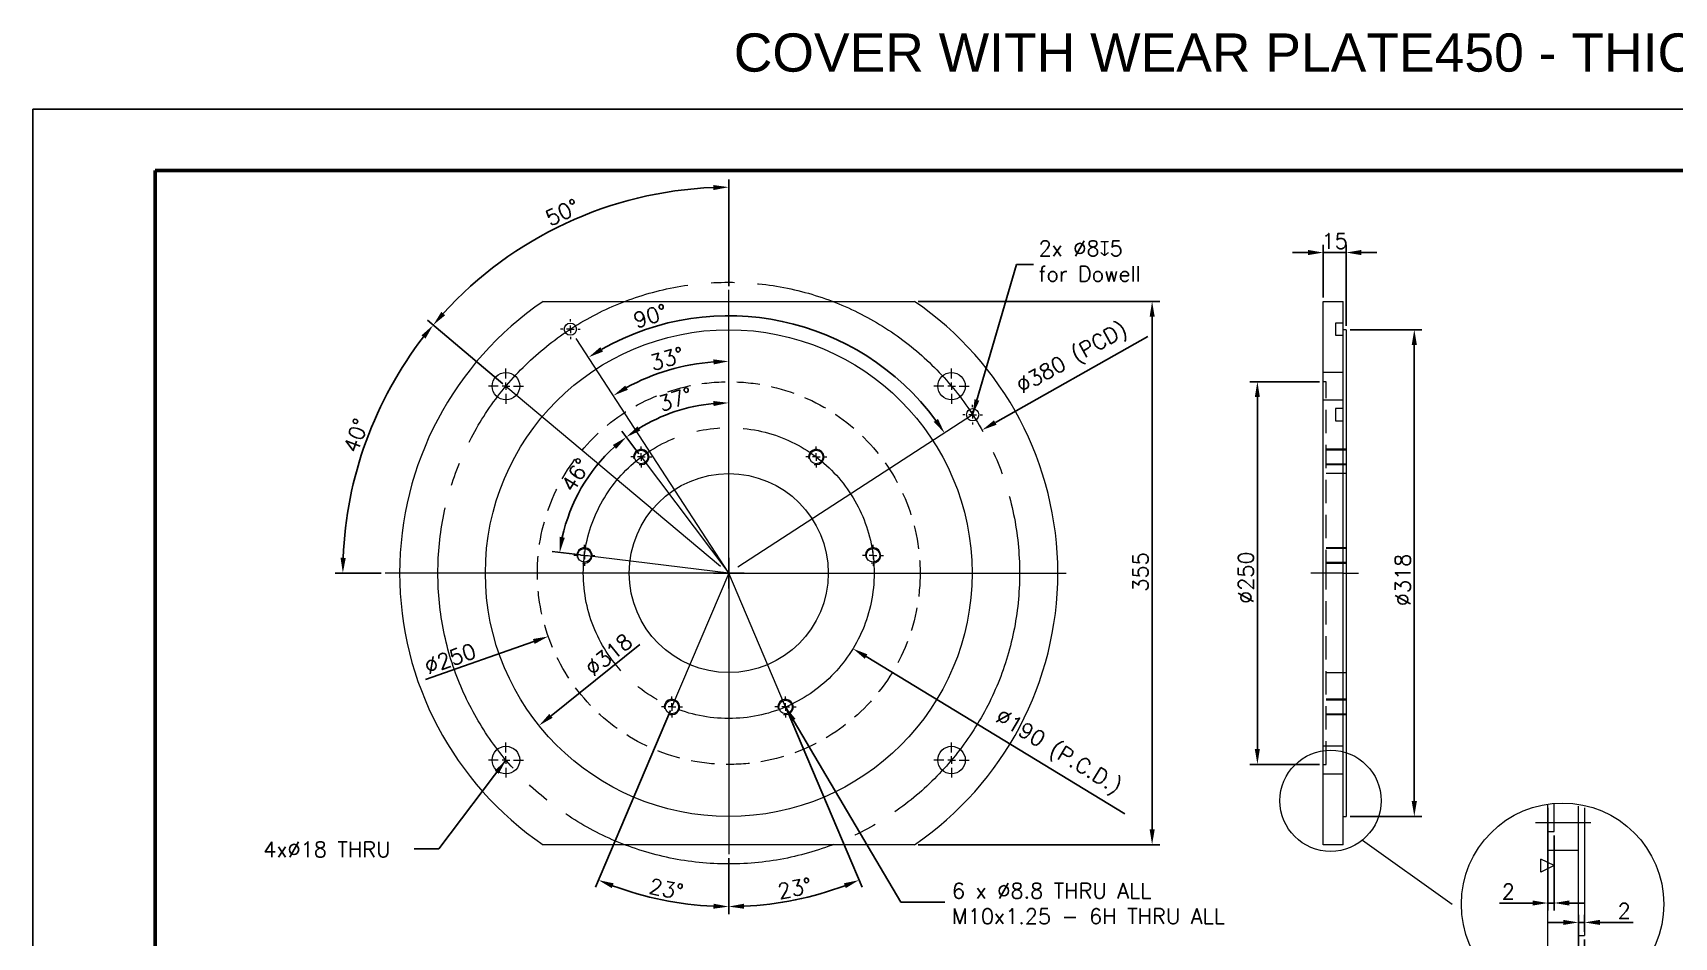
# Model space of a CAD drawing. Header units: millimetres. Extents: x -658 to 2778, y -783 to 455.
# Drawn here: x -658 to 415, y -136 to 455 of the extents above; entities that cross this region are included whole.
import ezdxf

# ---------------------------------------------------------------- set-up
doc = ezdxf.new("R2010")
doc.units = ezdxf.units.MM
doc.header["$LTSCALE"] = 12
doc.header["$MEASUREMENT"] = 0
doc.header["$PDSIZE"] = -3
for name, pattern in [('SLD-Center', [19.05, 15.24, -1.27, 1.27, -1.27]), ('SLD-Dashed', [1.905, 1.27, -0.635]), ('SLD-Solid', [0])]:
    doc.linetypes.add(name, pattern=pattern)
doc.layers.get('0').update_dxf_attribs({"color": 6})
doc.layers.add('Frame-title', color=6, linetype='Continuous')
doc.layers.add('mainline', color=3, linetype='Continuous')
doc.styles.get("Standard").update_dxf_attribs({"font": 'romans.shx'})
doc.styles.add('style2', font='swiss.ttf', dxfattribs={"height": 30})
doc.dimstyles.new('ISO-25', dxfattribs={"dimtxt": 2.5, "dimasz": 2.5, "dimexe": 1.25, "dimexo": 0.625, "dimtad": 1, "dimtxsty": 'Standard', "dimcen": 2.5, "dimadec": 0, "dimazin": 0, "dimtfac": 1, "dimtmove": 0, "dimatfit": 3, "dimfxl": 0, "dimarcsym": 0})

# ---------------------------------------------------------------- blocks, each defined once
blk = doc.blocks.new('*D38')
at = {"color": 0, "linetype": 'SLD-Solid', "lineweight": -2}
blk.add_line((-261.7, 179.8), (-272.9, 194.8), dxfattribs=at)
blk.add_arc((-203, 102), 111.2, 95.1535, 121.8465, dxfattribs=at)
at = {"color": 0, "linetype": 'SLD-Solid'}
for points in [[(-213.1, 214.4), (-212.9, 211.1), (-203, 213.2)], [(-260.7, 195.1), (-262.6, 197.8), (-269.9, 190.8)]]:
    blk.add_solid(points, dxfattribs=at)
at = {"layer": 'Defpoints', "color": 0, "linetype": 'SLD-Solid'}
for p in [(-203, 287), (-249.4, 203), (-260.2, 177.8), (-203, 102), (-203, -81.7)]:
    blk.add_point(p, dxfattribs=at)
at = {"color": 7, "linetype": 'SLD-Solid', "lineweight": 0, "insert": (-250, 216.9), "char_height": 10, "attachment_point": 1, "rotation": 17.618}
blk.add_mtext('37°', dxfattribs=at)
blk = doc.blocks.new('*D39')
at = {"color": 0, "linetype": 'SLD-Solid', "lineweight": -2}
for p, q in [((-261.7, 179.8), (-272.9, 194.8)), ((-299.8, 113.9), (-318.3, 116.1))]:
    blk.add_line(p, q, dxfattribs=at)
blk.add_arc((-203, 102), 111.2, 132.1535, 167.8465, dxfattribs=at)
at = {"color": 0, "linetype": 'SLD-Solid'}
for points in [[(-278.7, 185.7), (-276.6, 183.1), (-269.9, 190.8)], [(-310.1, 125.1), (-313.4, 125.7), (-313.4, 115.5)]]:
    blk.add_solid(points, dxfattribs=at)
at = {"layer": 'Defpoints', "color": 0, "linetype": 'SLD-Solid'}
for p in [(-260.2, 177.8), (-305.9, 144.2), (-297.3, 113.6), (-203, 102), (-203, 102)]:
    blk.add_point(p, dxfattribs=at)
at = {"color": 7, "linetype": 'SLD-Solid', "lineweight": 0, "insert": (-313.1, 159.3), "char_height": 10, "attachment_point": 1, "rotation": 57.8947}
blk.add_mtext('46°', dxfattribs=at)
blk = doc.blocks.new('*D40')
at = {"color": 0, "linetype": 'SLD-Solid', "lineweight": -2}
for p, q in [((-164.9, 12.2), (-115.9, -103.2)), ((-203, -84.2), (-203, -120.9))]:
    blk.add_line(p, q, dxfattribs=at)
blk.add_arc((-203, 102), 217.9, 272.6301, 290.3699, dxfattribs=at)
at = {"color": 0, "linetype": 'SLD-Solid'}
for points in [[(-127.8, -100.7), (-126.5, -103.8), (-117.9, -98.6)], [(-193, -117.3), (-193, -114), (-203, -115.9)]]:
    blk.add_solid(points, dxfattribs=at)
at = {"layer": 'Defpoints', "color": 0, "linetype": 'SLD-Solid'}
for p in [(-203, 287), (-203, 102), (-165.9, 14.5), (-203, -81.7), (-173.9, -113.9)]:
    blk.add_point(p, dxfattribs=at)
at = {"color": 7, "linetype": 'SLD-Solid', "lineweight": 0, "insert": (-171.8, -101.3), "char_height": 10, "attachment_point": 1, "rotation": 11.5}
blk.add_mtext('23°', dxfattribs=at)
blk = doc.blocks.new('*D41')
at = {"color": 0, "linetype": 'SLD-Solid', "lineweight": -2}
for p, q in [((-203, 92), (-203, 112)), ((-213, 102), (-193, 102)), ((55.7, -55.2), (-113.3, 47.5))]:
    blk.add_line(p, q, dxfattribs=at)
at = {"color": 0, "linetype": 'SLD-Solid'}
blk.add_solid([(-112.4, 48.9), (-114.1, 46), (-121.8, 52.6)], dxfattribs=at)
at = {"layer": 'Defpoints', "color": 0, "linetype": 'SLD-Solid'}
for p in [(-284.2, 151.3), (-121.8, 52.6)]:
    blk.add_point(p, dxfattribs=at)
at = {"color": 7, "linetype": 'SLD-Solid', "lineweight": 0, "insert": (-24.3, 14.2), "char_height": 10, "attachment_point": 1, "rotation": 328.7196}
blk.add_mtext('∅190 (P.C.D.)', dxfattribs=at)
blk = doc.blocks.new('*D42')
at = {"color": 0, "linetype": 'SLD-Solid', "lineweight": -2}
blk.add_arc((-203, 102), 138.3, 94.1436, 118.8564, dxfattribs=at)
at = {"color": 0, "linetype": 'SLD-Solid'}
for points in [[(-213, 241.6), (-212.9, 238.3), (-203, 240.3)], [(-268.9, 221.7), (-270.6, 224.5), (-278.3, 218)]]:
    blk.add_solid(points, dxfattribs=at)
at = {"layer": 'Defpoints', "color": 0, "linetype": 'SLD-Solid'}
for p in [(-203, 287), (-306.5, 261.3), (-229.4, 237.7), (-203, 102), (-203, -81.7)]:
    blk.add_point(p, dxfattribs=at)
at = {"color": 7, "linetype": 'SLD-Solid', "lineweight": 0, "insert": (-255.4, 243.7), "char_height": 10, "attachment_point": 1, "rotation": 16.5}
blk.add_mtext('33°', dxfattribs=at)
blk = doc.blocks.new('*D43')
at = {"color": 0, "linetype": 'SLD-Solid', "lineweight": -2}
blk.add_arc((-203, 102), 168.1, 36.409, 119.591, dxfattribs=at)
at = {"color": 0, "linetype": 'SLD-Solid'}
for points in [[(-285.1, 246.7), (-286.9, 249.6), (-294.5, 243)], [(-66.3, 202.7), (-69.1, 200.8), (-62, 193.5)]]:
    blk.add_solid(points, dxfattribs=at)
at = {"layer": 'Defpoints', "color": 0, "linetype": 'SLD-Solid'}
for p in [(-306.5, 261.3), (-126.7, 251.7), (-43.6, 205.5), (-203, 102), (-203, 102)]:
    blk.add_point(p, dxfattribs=at)
at = {"color": 7, "linetype": 'SLD-Solid', "lineweight": 0, "insert": (-266.3, 271.4), "char_height": 10, "attachment_point": 1, "rotation": 17.3314}
blk.add_mtext('90°', dxfattribs=at)
blk = doc.blocks.new('*D44')
at = {"color": 0, "linetype": 'SLD-Solid', "lineweight": -2}
for p, q in [((-203, 289.5), (-203, 359.1)), ((-350.5, 225.7), (-399.9, 267.2))]:
    blk.add_line(p, q, dxfattribs=at)
blk.add_arc((-203, 102), 252.1, 92.273, 137.727, dxfattribs=at)
at = {"color": 0, "linetype": 'SLD-Solid'}
for points in [[(-213, 355.5), (-213, 352.2), (-203, 354.1)], [(-388.3, 270.4), (-390.8, 272.6), (-396.1, 264)]]:
    blk.add_solid(points, dxfattribs=at)
at = {"layer": 'Defpoints', "color": 0, "linetype": 'SLD-Solid'}
for p in [(-275.3, 343.5), (-203, 287), (-348.5, 224.1), (-203, 102), (-203, -81.7)]:
    blk.add_point(p, dxfattribs=at)
at = {"color": 7, "linetype": 'SLD-Solid', "lineweight": 0, "insert": (-323.9, 337.5), "char_height": 10, "attachment_point": 1, "rotation": 25}
blk.add_mtext('50°', dxfattribs=at)
blk = doc.blocks.new('*D45')
at = {"color": 0, "linetype": 'SLD-Solid', "lineweight": -2}
for p, q in [((-350.5, 225.7), (-399.9, 267.2)), ((-430.1, 102), (-460.1, 102))]:
    blk.add_line(p, q, dxfattribs=at)
blk.add_arc((-203, 102), 252.1, 142.273, 177.727, dxfattribs=at)
at = {"color": 0, "linetype": 'SLD-Solid'}
for points in [[(-403.7, 257.3), (-401.1, 255.2), (-396.1, 264)], [(-453.2, 111.9), (-456.6, 112), (-455.1, 102)]]:
    blk.add_solid(points, dxfattribs=at)
at = {"layer": 'Defpoints', "color": 0, "linetype": 'SLD-Solid'}
for p in [(-428.3, 215.1), (-348.5, 224.1), (-427.6, 102), (-203, 102), (17.5, 102)]:
    blk.add_point(p, dxfattribs=at)
at = {"color": 7, "linetype": 'SLD-Solid', "lineweight": 0, "insert": (-455, 183.1), "char_height": 10, "attachment_point": 1, "rotation": 70}
blk.add_mtext('40°', dxfattribs=at)
blk = doc.blocks.new('*D46')
at = {"color": 0, "linetype": 'SLD-Solid', "lineweight": -2}
for p, q in [((70.8, 256.6), (-28.8, 200.3)), ((-203, 92), (-203, 112)), ((-213, 102), (-193, 102))]:
    blk.add_line(p, q, dxfattribs=at)
at = {"color": 0, "linetype": 'SLD-Solid'}
blk.add_solid([(-29.7, 201.8), (-28, 198.9), (-37.5, 195.4)], dxfattribs=at)
at = {"layer": 'Defpoints', "color": 0, "linetype": 'SLD-Solid'}
for p in [(-37.5, 195.4), (-368.4, 8.6)]:
    blk.add_point(p, dxfattribs=at)
at = {"color": 7, "linetype": 'SLD-Solid', "lineweight": 0, "insert": (-16.4, 227.7), "char_height": 10, "attachment_point": 1, "rotation": 29.4523}
blk.add_mtext('∅380 (PCD)', dxfattribs=at)
blk = doc.blocks.new('*D47')
at = {"color": 0, "linetype": 'SLD-Solid', "lineweight": -2}
for p, q in [((-79.2, 279.5), (78.6, 279.5)), ((73.6, 269.5), (73.6, -65.5)), ((-79.2, -75.5), (78.6, -75.5))]:
    blk.add_line(p, q, dxfattribs=at)
at = {"color": 0, "linetype": 'SLD-Solid'}
for points in [[(72, 269.5), (75.3, 269.5), (73.6, 279.5)], [(72, -65.5), (75.3, -65.5), (73.6, -75.5)]]:
    blk.add_solid(points, dxfattribs=at)
at = {"layer": 'Defpoints', "color": 0, "linetype": 'SLD-Solid'}
for p in [(-81.7, 279.5), (-81.7, -75.5), (73.6, -75.5)]:
    blk.add_point(p, dxfattribs=at)
at = {"color": 7, "linetype": 'SLD-Solid', "lineweight": 0, "insert": (61.1, 102.7), "char_height": 10, "attachment_point": 2, "rotation": 90}
blk.add_mtext('355', dxfattribs=at)
blk = doc.blocks.new('*D48')
at = {"color": 0, "linetype": 'SLD-Solid', "lineweight": -2}
blk.add_line((-261, 55.4), (-319.1, 8.7), dxfattribs=at)
at = {"color": 0, "linetype": 'SLD-Solid'}
blk.add_solid([(-320.2, 10), (-318.1, 7.4), (-326.9, 2.4)], dxfattribs=at)
at = {"layer": 'Defpoints', "color": 0, "linetype": 'SLD-Solid'}
for p in [(-79, 201.6), (-326.9, 2.4)]:
    blk.add_point(p, dxfattribs=at)
at = {"color": 7, "linetype": 'SLD-Solid', "lineweight": 0, "insert": (-297.9, 41.8), "char_height": 10, "attachment_point": 1, "rotation": 38.7777}
blk.add_mtext('∅318', dxfattribs=at)
blk = doc.blocks.new('*D49')
at = {"color": 0, "linetype": 'SLD-Solid', "lineweight": -2}
for p, q in [((-203, 92), (-203, 112)), ((-213, 102), (-193, 102)), ((-401, 32.5), (-330.4, 57.3))]:
    blk.add_line(p, q, dxfattribs=at)
at = {"color": 0, "linetype": 'SLD-Solid'}
blk.add_solid([(-330.9, 58.9), (-329.8, 55.7), (-320.9, 60.6)], dxfattribs=at)
at = {"layer": 'Defpoints', "color": 0, "linetype": 'SLD-Solid'}
for p in [(-85, 143.4), (-320.9, 60.6)]:
    blk.add_point(p, dxfattribs=at)
at = {"color": 7, "linetype": 'SLD-Solid', "lineweight": 0, "insert": (-402.8, 45.1), "char_height": 10, "attachment_point": 1, "rotation": 19.3342}
blk.add_mtext('∅250', dxfattribs=at)
blk = doc.blocks.new('SW_CENTERMARKSYMBOL_61')
at = {"color": 0, "linetype": 'SLD-Solid', "lineweight": 0}
for p, q in [((0, 1.25), (0, 46.26)), ((-1.25, 0), (-56.14, 0)), ((0, 0), (-0.63, 0)), ((0, 0), (0, 0.62)), ((0, 0), (0, -0.63)), ((0, 0), (0.62, 0)), ((1.25, 0), (55.13, 0)), ((0, -1.25), (0, -45.91))]:
    blk.add_line(p, q, dxfattribs=at)
blk = doc.blocks.new('SW_CENTERMARKSYMBOL_62')
at = {"color": 0, "linetype": 'SLD-Solid', "lineweight": 0}
for p, q in [((0, 1.25), (0, 2.875)), ((-1.25, 0), (-2.875, 0)), ((0, 0), (-0.625, 0)), ((0, 0), (0, 0.625)), ((0, 0), (0, -0.625)), ((0, 0), (0.625, 0)), ((1.25, 0), (2.875, 0)), ((0, -1.25), (0, -2.875))]:
    blk.add_line(p, q, dxfattribs=at)
blk = doc.blocks.new('SW_CENTERMARKSYMBOL_63')
at = {"color": 0, "linetype": 'SLD-Solid', "lineweight": 0}
for p, q in [((0, 1.25), (0, 2.875)), ((-1.25, 0), (-2.875, 0)), ((0, 0), (-0.625, 0)), ((0, 0), (0, 0.625)), ((0, 0), (0, -0.625)), ((0, 0), (0.625, 0)), ((1.25, 0), (2.875, 0)), ((0, -1.25), (0, -2.875))]:
    blk.add_line(p, q, dxfattribs=at)
blk = doc.blocks.new('SW_CENTERMARKSYMBOL_64')
at = {"color": 0, "linetype": 'SLD-Solid', "lineweight": 0}
for p, q in [((0, 1.25), (0, 2.875)), ((-1.25, 0), (-2.875, 0)), ((0, 0), (-0.625, 0)), ((0, 0), (0, 0.625)), ((0, 0), (0, -0.625)), ((0, 0), (0.625, 0)), ((1.25, 0), (2.875, 0)), ((0, -1.25), (0, -2.875))]:
    blk.add_line(p, q, dxfattribs=at)
blk = doc.blocks.new('SW_CENTERMARKSYMBOL_65')
at = {"color": 0, "linetype": 'SLD-Solid', "lineweight": 0}
for p, q in [((0, 1.25), (0, 2.875)), ((-1.25, 0), (-2.875, 0)), ((0, 0), (-0.625, 0)), ((0, 0), (0, 0.625)), ((0, 0), (0, -0.625)), ((0, 0), (0.625, 0)), ((1.25, 0), (2.875, 0)), ((0, -1.25), (0, -2.875))]:
    blk.add_line(p, q, dxfattribs=at)
blk = doc.blocks.new('SW_CENTERMARKSYMBOL_66')
at = {"color": 0, "linetype": 'SLD-Solid', "lineweight": 0}
for p, q in [((-1.25, 0), (-1.725, 0)), ((0, 0), (-0.625, 0)), ((0, 1.25), (0, 1.725)), ((0, 0), (0, 0.625)), ((0, 0), (0, -0.625)), ((0, 0), (0.625, 0)), ((1.25, 0), (1.725, 0)), ((0, -1.25), (0, -1.725))]:
    blk.add_line(p, q, dxfattribs=at)
blk = doc.blocks.new('SW_CENTERMARKSYMBOL_67')
at = {"color": 0, "linetype": 'SLD-Solid', "lineweight": 0}
for p, q in [((-1.25, 0), (-1.725, 0)), ((0, 0), (-0.625, 0)), ((0, 1.25), (0, 1.725)), ((0, 0), (0, 0.625)), ((0, 0), (0, -0.625)), ((0, 0), (0.625, 0)), ((1.25, 0), (1.725, 0)), ((0, -1.25), (0, -1.725))]:
    blk.add_line(p, q, dxfattribs=at)
blk = doc.blocks.new('SW_CENTERMARKSYMBOL_68')
at = {"color": 0, "linetype": 'SLD-Solid', "lineweight": 0}
for p, q in [((-1.25, 0), (-1.725, 0)), ((0, 0), (-0.625, 0)), ((0, 1.25), (0, 1.725)), ((0, 0), (0, 0.625)), ((0, 0), (0, -0.625)), ((0, 0), (0.625, 0)), ((1.25, 0), (1.725, 0)), ((0, -1.25), (0, -1.725))]:
    blk.add_line(p, q, dxfattribs=at)
blk = doc.blocks.new('SW_CENTERMARKSYMBOL_69')
at = {"color": 0, "linetype": 'SLD-Solid', "lineweight": 0}
for p, q in [((-1.25, 0), (-1.725, 0)), ((0, 0), (-0.625, 0)), ((0, 1.25), (0, 1.725)), ((0, 0), (0, 0.625)), ((0, 0), (0, -0.625)), ((0, 0), (0.625, 0)), ((1.25, 0), (1.725, 0)), ((0, -1.25), (0, -1.725))]:
    blk.add_line(p, q, dxfattribs=at)
blk = doc.blocks.new('SW_CENTERMARKSYMBOL_70')
at = {"color": 0, "linetype": 'SLD-Solid', "lineweight": 0}
for p, q in [((-1.25, 0), (-1.725, 0)), ((0, 0), (-0.625, 0)), ((0, 1.25), (0, 1.725)), ((0, 0), (0, 0.625)), ((0, 0), (0, -0.625)), ((0, 0), (0.625, 0)), ((1.25, 0), (1.725, 0)), ((0, -1.25), (0, -1.725))]:
    blk.add_line(p, q, dxfattribs=at)
blk = doc.blocks.new('SW_CENTERMARKSYMBOL_71')
at = {"color": 0, "linetype": 'SLD-Solid', "lineweight": 0}
for p, q in [((-1.25, 0), (-1.725, 0)), ((0, 0), (-0.625, 0)), ((0, 1.25), (0, 1.725)), ((0, 0), (0, 0.625)), ((0, 0), (0, -0.625)), ((0, 0), (0.625, 0)), ((1.25, 0), (1.725, 0)), ((0, -1.25), (0, -1.725))]:
    blk.add_line(p, q, dxfattribs=at)
blk = doc.blocks.new('SW_CENTERMARKSYMBOL_72')
at = {"color": 0, "linetype": 'SLD-Solid', "lineweight": 0}
for p, q in [((-1.25, 0), (-1.625, 0)), ((0, 0), (-0.625, 0)), ((0, 1.25), (0, 1.625)), ((0, 0), (0, 0.625)), ((0, 0), (0, -0.625)), ((0, 0), (0.625, 0)), ((1.25, 0), (1.625, 0)), ((0, -1.25), (0, -1.625))]:
    blk.add_line(p, q, dxfattribs=at)
blk = doc.blocks.new('SW_CENTERMARKSYMBOL_73')
at = {"color": 0, "linetype": 'SLD-Solid', "lineweight": 0}
for p, q in [((-1.25, 0), (-1.625, 0)), ((0, 0), (-0.625, 0)), ((0, 1.25), (0, 1.625)), ((0, 0), (0, 0.625)), ((0, 0), (0, -0.625)), ((0, 0), (0.625, 0)), ((1.25, 0), (1.625, 0)), ((0, -1.25), (0, -1.625))]:
    blk.add_line(p, q, dxfattribs=at)
blk = doc.blocks.new('*D50')
at = {"color": 0, "linetype": 'SLD-Solid', "lineweight": -2}
for p, q in [((175.4, 311.4), (165.4, 311.4)), ((185.4, 282), (185.4, 316.4)), ((185.4, 311.4), (200.4, 311.4)), ((200.4, 263.5), (200.4, 316.4)), ((210.4, 311.4), (220.4, 311.4))]:
    blk.add_line(p, q, dxfattribs=at)
at = {"color": 0, "linetype": 'SLD-Solid'}
for points in [[(175.4, 313.1), (175.4, 309.7), (185.4, 311.4)], [(210.4, 313.1), (210.4, 309.7), (200.4, 311.4)]]:
    blk.add_solid(points, dxfattribs=at)
at = {"layer": 'Defpoints', "color": 0, "linetype": 'SLD-Solid'}
for p in [(200.4, 311.4), (185.4, 279.5), (200.4, 261)]:
    blk.add_point(p, dxfattribs=at)
at = {"color": 7, "linetype": 'SLD-Solid', "lineweight": 0, "insert": (192.9, 323.9), "char_height": 10, "attachment_point": 2}
blk.add_mtext('15', dxfattribs=at)
blk = doc.blocks.new('*D51')
at = {"color": 0, "linetype": 'SLD-Solid', "lineweight": -2}
for p, q in [((182.9, 227), (137.4, 227)), ((142.4, 217), (142.4, -13)), ((182.9, -23), (137.4, -23))]:
    blk.add_line(p, q, dxfattribs=at)
at = {"color": 0, "linetype": 'SLD-Solid'}
for points in [[(140.7, 217), (144, 217), (142.4, 227)], [(140.7, -13), (144, -13), (142.4, -23)]]:
    blk.add_solid(points, dxfattribs=at)
at = {"layer": 'Defpoints', "color": 0, "linetype": 'SLD-Solid'}
for p in [(185.4, 227), (142.4, -23), (185.4, -23)]:
    blk.add_point(p, dxfattribs=at)
at = {"color": 7, "linetype": 'SLD-Solid', "lineweight": 0, "insert": (129.9, 99), "char_height": 10, "attachment_point": 2, "rotation": 90}
blk.add_mtext('%%c250', dxfattribs=at)
blk = doc.blocks.new('*D52')
at = {"color": 0, "linetype": 'SLD-Solid', "lineweight": -2}
for p, q in [((202.9, 261), (249.9, 261)), ((244.9, 251), (244.9, -47)), ((202.9, -57), (249.9, -57))]:
    blk.add_line(p, q, dxfattribs=at)
at = {"color": 0, "linetype": 'SLD-Solid'}
for points in [[(243.2, 251), (246.6, 251), (244.9, 261)], [(243.2, -47), (246.6, -47), (244.9, -57)]]:
    blk.add_solid(points, dxfattribs=at)
at = {"layer": 'Defpoints', "color": 0, "linetype": 'SLD-Solid'}
for p in [(200.4, 261), (200.4, -57), (244.9, -57)]:
    blk.add_point(p, dxfattribs=at)
at = {"color": 7, "linetype": 'SLD-Solid', "lineweight": 0, "insert": (232.4, 97.5), "char_height": 10, "attachment_point": 2, "rotation": 90}
blk.add_mtext('%%c318', dxfattribs=at)
blk = doc.blocks.new('*D110')
at = {"color": 0, "linetype": 'SLD-Solid', "lineweight": -2}
for p, q in [((-3.5, 60.21), (-3.5, 26.66)), ((-1.5, 51.25), (-1.5, 26.66)), ((-8.5, 29.16), (-19.33, 29.16)), ((-1.5, 29.16), (-3.5, 29.16)), ((3.5, 29.16), (8.5, 29.16))]:
    blk.add_line(p, q, dxfattribs=at)
at = {"color": 0, "linetype": 'SLD-Solid'}
for points in [[(-8.5, 29.99), (-8.5, 28.33), (-3.5, 29.16)], [(3.5, 29.99), (3.5, 28.33), (-1.5, 29.16)]]:
    blk.add_solid(points, dxfattribs=at)
at = {"layer": 'Defpoints', "color": 0, "linetype": 'SLD-Solid'}
for p in [(-3.5, 61.46), (-1.5, 52.5), (-3.5, 29.16)]:
    blk.add_point(p, dxfattribs=at)
at = {"color": 7, "linetype": 'SLD-Solid', "lineweight": 0, "insert": (-16.42, 35.41), "char_height": 5, "attachment_point": 2}
blk.add_mtext('2', dxfattribs=at)
blk = doc.blocks.new('*D111')
at = {"color": 0, "linetype": 'SLD-Solid', "lineweight": -2}
for p, q in [((1.5, 22.82), (-3.5, 22.82)), ((6.5, 1.25), (6.5, 25.32)), ((6.5, 22.82), (8.5, 22.82)), ((8.5, 19.75), (8.5, 25.32)), ((13.5, 22.82), (24.33, 22.82))]:
    blk.add_line(p, q, dxfattribs=at)
at = {"color": 0, "linetype": 'SLD-Solid'}
for points in [[(1.5, 23.66), (1.5, 21.99), (6.5, 22.82)], [(13.5, 23.66), (13.5, 21.99), (8.5, 22.82)]]:
    blk.add_solid(points, dxfattribs=at)
at = {"layer": 'Defpoints', "color": 0, "linetype": 'SLD-Solid'}
for p in [(8.5, 22.82), (8.5, 18.5), (6.5, 0)]:
    blk.add_point(p, dxfattribs=at)
at = {"color": 7, "linetype": 'SLD-Solid', "lineweight": 0, "insert": (21.42, 29.07), "char_height": 5, "attachment_point": 2}
blk.add_mtext('2', dxfattribs=at)
blk = doc.blocks.new('*D112')
at = {"color": 0, "linetype": 'SLD-Solid', "lineweight": -2}
for p, q in [((8.5, 17.25), (8.5, -16.12)), ((-3.5, -1.25), (-3.5, -16.12)), ((-8.5, -13.62), (-13.5, -13.62)), ((-3.5, -13.62), (8.5, -13.62)), ((13.5, -13.62), (18.5, -13.62))]:
    blk.add_line(p, q, dxfattribs=at)
at = {"color": 0, "linetype": 'SLD-Solid'}
for points in [[(-8.5, -12.79), (-8.5, -14.45), (-3.5, -13.62)], [(13.5, -12.79), (13.5, -14.45), (8.5, -13.62)]]:
    blk.add_solid(points, dxfattribs=at)
at = {"layer": 'Defpoints', "color": 0, "linetype": 'SLD-Solid'}
for p in [(8.5, 18.5), (-3.5, 0), (8.5, -13.62)]:
    blk.add_point(p, dxfattribs=at)
at = {"color": 7, "linetype": 'SLD-Solid', "lineweight": 0, "insert": (2.5, -7.37), "char_height": 5, "attachment_point": 2}
blk.add_mtext('12', dxfattribs=at)
blk = doc.blocks.new('SW_SFSYMBOL_10')
at = {"color": 0, "linetype": 'SLD-Solid', "lineweight": 0}
for p, q in [((0, 0), (2.14, 1.07)), ((0, 0), (2.14, -1.07)), ((2.14, 1.07), (2.14, -1.07))]:
    blk.add_line(p, q, dxfattribs=at)
blk = doc.blocks.new('SW_SFSYMBOL_11')
at = {"color": 0, "linetype": 'SLD-Solid', "lineweight": 0}
for p, q in [((0, 0), (-2.14, 1.07)), ((-2.14, -1.07), (-2.14, 1.07)), ((0, 0), (-2.14, -1.07))]:
    blk.add_line(p, q, dxfattribs=at)
blk = doc.blocks.new('*D76')
at = {"color": 0, "linetype": 'SLD-Solid', "lineweight": -2}
for p, q in [((-241.1, 12.2), (-290.1, -103.2)), ((-203, -84.2), (-203, -120.9))]:
    blk.add_line(p, q, dxfattribs=at)
blk.add_arc((-203, 102), 217.9, 249.6301, 267.3699, dxfattribs=at)
at = {"color": 0, "linetype": 'SLD-Solid'}
for points in [[(-279.4, -103.8), (-278.2, -100.7), (-288.1, -98.6)], [(-212.9, -114), (-213, -117.3), (-203, -115.9)]]:
    blk.add_solid(points, dxfattribs=at)
at = {"layer": 'Defpoints', "color": 0, "linetype": 'SLD-Solid'}
for p in [(-203, 287), (-203, 102), (-240.1, 14.5), (-203, -81.7), (-260.6, -108.1)]:
    blk.add_point(p, dxfattribs=at)
at = {"color": 7, "linetype": 'SLD-Solid', "lineweight": 0, "insert": (-253.7, -97.3), "char_height": 10, "attachment_point": 1, "rotation": 348.5}
blk.add_mtext('23°', dxfattribs=at)
blk = doc.blocks.new('A$C604833F0')
at = {"color": 7, "linetype": 'SLD-Solid', "lineweight": 15}
for p, q in [((-3.5, 0), (-3.5, 61.464)), ((6.5, 0), (6.5, 60.779)), ((8.5, 60.199), (8.5, 18.5)), ((6.5, 18.5), (8.5, 18.5)), ((6.5, 0), (-3.5, 0))]:
    blk.add_line(p, q, dxfattribs=at)
at = {"color": 7, "linetype": 'SLD-Dashed', "lineweight": 0}
for p, q in [((-1.5, 52.5), (-1.5, 61.695)), ((-3.5, 52.5), (-1.5, 52.5)), ((-3.5, 46.37), (6.5, 46.37))]:
    blk.add_line(p, q, dxfattribs=at)
at = {"color": 7, "linetype": 'SLD-Center', "lineweight": 0, "ltscale": 2}
blk.add_line((10.5, 55.37), (-7.5, 55.37), dxfattribs=at)
at = {"color": 7, "linetype": 'SLD-Solid', "lineweight": 0}
blk.add_circle((1.296, 28.753), 33.061, dxfattribs=at)
at = {"color": 7, "linetype": 'Continuous', "lineweight": 0, "xscale": 2.000000000000001, "yscale": 2.000000000000001, "zscale": 2.000000000000001}
for name, p in [('SW_SFSYMBOL_11', (-1.5, 41.394)), ('SW_SFSYMBOL_10', (6.5, 1.021))]:
    blk.add_blockref(name, p, dxfattribs=at)
at = {"color": 7, "linetype": 'SLD-Solid', "lineweight": 0}
for base, p1, p2, picture, middle in [((-3.5, 29.159), (-1.5, 52.5), (-3.5, 61.464), '*D110', (-16.417, 29.159)), ((8.5, 22.823), (6.5, 0), (8.5, 18.5), '*D111', (21.417, 22.823)), ((8.5, -13.621), (-3.5, 0), (8.5, 18.5), '*D112', (2.5, -13.621))]:
    dim = blk.add_linear_dim(base=base, p1=p1, p2=p2, dimstyle='ISO-25', override={"dimscale": 2, "dimdsep": 46, "dimclrt": 7, "dimadec": 2}, dxfattribs=at)
    dim.commit()
    dim.dimension.update_dxf_attribs({"geometry": picture, "text_midpoint": middle, "dimtype": 160})

msp = doc.modelspace()

# ---------------------------------------------------------------- linework, layer by layer
at = {"color": 7, "linetype": 'SLD-Solid', "lineweight": 15}
for p, q in [((-324.311, 279.473), (-81.669, 279.473)), ((185.387, -75.527), (185.387, 279.473)), ((185.387, 279.473), (198.387, 279.473)), ((198.387, -75.527), (198.387, 279.473)), ((200.387, 260.973), (198.387, 260.973)), ((200.387, 260.973), (200.387, -57.027)), ((198.387, -57.027), (200.387, -57.027)), ((-81.669, -75.527), (-324.311, -75.527)), ((198.387, -75.527), (185.387, -75.527))]:
    msp.add_line(p, q, dxfattribs=at)
at = {"color": 7, "linetype": 'SLD-Center', "lineweight": 0}
for p, q in [((-202.99, 101.973), (-306.471, 261.32)), ((-348.539, 224.103), (-202.99, 101.973)), ((-43.643, 205.454), (-202.99, 101.973)), ((-260.162, 177.843), (-202.99, 101.973)), ((-202.99, 101.973), (-297.282, 113.551)), ((-202.99, 101.973), (-240.11, 14.525)), ((-165.871, 14.525), (-202.99, 101.973)), ((198.387, 101.973), (177.387, 101.973)), ((198.387, 101.973), (208.387, 101.973))]:
    msp.add_line(p, q, dxfattribs=at)
at = {"color": 7, "linetype": 'SLD-Dashed', "lineweight": 0}
for p, q in [((193.387, 265.32), (193.387, 257.32)), ((198.387, 265.32), (193.387, 265.32)), ((193.387, 257.32), (198.387, 257.32)), ((198.387, 233.103), (185.387, 233.103)), ((187.387, 226.973), (185.387, 226.973)), ((187.387, 101.973), (187.387, 226.973)), ((185.387, 215.103), (198.387, 215.103)), ((193.387, 209.454), (193.387, 201.454)), ((198.387, 209.454), (193.387, 209.454)), ((193.387, 201.454), (198.387, 201.454)), ((200.387, 182.843), (187.387, 182.843)), ((200.387, 182.243), (187.387, 182.243)), ((187.387, 173.443), (200.387, 173.443)), ((187.387, 172.843), (200.387, 172.843)), ((200.387, 166.973), (187.387, 166.973)), ((200.387, 118.551), (187.387, 118.551)), ((200.387, 117.951), (187.387, 117.951)), ((187.387, 109.151), (200.387, 109.151)), ((187.387, 108.551), (200.387, 108.551)), ((187.387, -23.027), (187.387, 101.973)), ((187.387, 36.973), (200.387, 36.973)), ((200.387, 19.525), (187.387, 19.525)), ((200.387, 18.925), (187.387, 18.925)), ((187.387, 10.125), (200.387, 10.125)), ((187.387, 9.525), (200.387, 9.525)), ((198.387, -11.157), (185.387, -11.157)), ((185.387, -23.027), (187.387, -23.027)), ((185.387, -29.157), (198.387, -29.157))]:
    msp.add_line(p, q, dxfattribs=at)
at = {"color": 7, "linetype": 'SLD-Solid', "lineweight": 0}
msp.add_line((210.987, -72.47), (269.645, -114.373), dxfattribs=at)
at = {"color": 7, "linetype": 'SLD-Center', "lineweight": 0}
for radius in [190, 95]:
    msp.add_circle((-202.99, 101.973), radius, dxfattribs=at)
at = {"color": 7, "linetype": 'SLD-Solid', "lineweight": 15}
for centre, radius in [((-202.99, 101.973), 159), ((-306.471, 261.32), 4), ((-348.539, 224.103), 9), ((-57.442, 224.103), 9), ((-43.643, 205.454), 4), ((-260.162, 177.843), 4.4), ((-145.818, 177.843), 4.4), ((-202.99, 101.973), 65), ((-297.282, 113.551), 4.4), ((-108.698, 113.551), 4.4), ((-240.11, 14.525), 4.4), ((-165.871, 14.525), 4.4), ((-348.539, -20.157), 9), ((-57.442, -20.157), 9)]:
    msp.add_circle(centre, radius, dxfattribs=at)
at = {"color": 7, "linetype": 'SLD-Dashed', "lineweight": 0}
msp.add_circle((-202.99, 101.973), 125, dxfattribs=at)
at = {"color": 7, "linetype": 'SLD-Solid', "lineweight": 0}
msp.add_circle((190.182, -46.775), 33.061, dxfattribs=at)
at = {"color": 7, "linetype": 'SLD-Solid', "lineweight": 15}
for start, end in [(124.35252, 235.64748), (304.35252, 55.64748)]:
    msp.add_arc((-202.99, 101.973), 215, start, end, dxfattribs=at)
at = {"color": 7, "linetype": 'SLD-Solid', "lineweight": 0}
for centre in [(-260.162, 177.843), (-145.818, 177.843), (-297.282, 113.551), (-108.698, 113.551), (-240.11, 14.525), (-165.871, 14.525)]:
    msp.add_arc(centre, 5, 255, 195, dxfattribs=at)
at = {"layer": 'Frame-title', "color": 179}
for p, q in [((1022.355, 405.081), (-657.645, 405.081)), ((-657.645, 405.081), (-657.645, -782.919))]:
    msp.add_line(p, q, dxfattribs=at)
at = {"layer": 'Frame-title', "lineweight": 60}
for p, q in [((942.355, 365.081), (-577.645, 365.081)), ((-577.645, 365.081), (-577.645, -742.919))]:
    msp.add_line(p, q, dxfattribs=at)

# ---------------------------------------------------------------- block references
at = {"color": 7, "linetype": 'Continuous', "lineweight": 0, "xscale": 4.000000000000002, "yscale": 4.000000000000002, "zscale": 4.000000000000002}
for name, p in [('SW_CENTERMARKSYMBOL_61', (-202.99, 101.973)), ('SW_CENTERMARKSYMBOL_73', (-306.471, 261.32)), ('SW_CENTERMARKSYMBOL_65', (-348.539, 224.103)), ('SW_CENTERMARKSYMBOL_62', (-57.442, 224.103)), ('SW_CENTERMARKSYMBOL_72', (-43.643, 205.454)), ('SW_CENTERMARKSYMBOL_66', (-260.162, 177.843)), ('SW_CENTERMARKSYMBOL_71', (-145.818, 177.843)), ('SW_CENTERMARKSYMBOL_67', (-297.282, 113.551)), ('SW_CENTERMARKSYMBOL_70', (-108.698, 113.551)), ('SW_CENTERMARKSYMBOL_68', (-240.11, 14.525)), ('SW_CENTERMARKSYMBOL_69', (-165.871, 14.525)), ('SW_CENTERMARKSYMBOL_64', (-348.539, -20.157)), ('SW_CENTERMARKSYMBOL_63', (-57.442, -20.157))]:
    msp.add_blockref(name, p, dxfattribs=at)
at = {"layer": 'mainline', "xscale": 2, "yscale": 2, "zscale": 2}
msp.add_blockref('A$C604833F0', (339.177, -171.878), dxfattribs=at)

# ---------------------------------------------------------------- texts
at = {"color": 4, "linetype": 'Continuous', "lineweight": 0, "insert": (232.041, 454.569), "char_height": 25, "attachment_point": 2, "style": 'style2'}
msp.add_mtext('COVER WITH WEAR PLATE450 - THICKNESS 15 MM', dxfattribs=at)
at = {"color": 7, "linetype": 'SLD-Solid', "lineweight": 0, "char_height": 10, "attachment_point": 1}
for s, insert in [('2x ∅8{\\fGDT;x}5\\Pfor Dowell', (-0.575, 319.106)), ('4x∅18 THRU', (-507.104, -73.542)), ('6 x ∅8.8 THRU ALL\\PM10x1.25 - 6H THRU ALL\\P', (-57.121, -100.56))]:
    msp.add_mtext(s, dxfattribs=dict(at, insert=insert))

# ---------------------------------------------------------------- dimensions: what is measured, and where the dimension line sits
at = {"color": 7, "linetype": 'SLD-Solid', "lineweight": 0}
for base, line1, line2, override, picture, middle in [((-275.291, 343.474), ((-202.99, 287.031), (-202.99, -81.682)), ((-348.539, 224.103), (-202.99, 101.973)), {"dimscale": 4, "dimdsep": 46, "dimclrt": 7}, '*D44', (-309.529, 330.446)), ((-126.676, 251.748), ((-43.643, 205.454), (-202.99, 101.973)), ((-202.99, 101.973), (-306.471, 261.32)), {"dimscale": 4, "dimdsep": 46, "dimclrt": 7}, '*D43', (-253.066, 262.437)), ((-229.38, 237.737), ((-202.99, 287.031), (-202.99, -81.682)), ((-202.99, 101.973), (-306.471, 261.32)), {"dimscale": 4, "dimdsep": 46, "dimclrt": 7}, '*D42', (-242.271, 234.583)), ((-260.602, -108.14), ((-202.99, 287.031), (-202.99, -81.682)), ((-240.11, 14.525), (-202.99, 101.973)), {"dimscale": 4, "dimdsep": 46, "dimclrt": 7}, '*D76', (-246.426, -111.521)), ((-249.405, 203.041), ((-202.99, 287.031), (-202.99, -81.682)), ((-260.162, 177.843), (-202.99, 101.973)), {"dimscale": 4, "dimdsep": 46, "dimclrt": 7}, '*D38', (-236.652, 207.973)), ((-173.924, -113.948), ((-202.99, 287.031), (-202.99, -81.682)), ((-165.871, 14.525), (-202.99, 101.973)), {"dimscale": 4, "dimdsep": 46, "dimclrt": 7}, '*D40', (-159.554, -111.521)), ((-428.268, 215.112), ((-348.539, 224.103), (-202.99, 101.973)), ((17.543, 101.973), (-427.553, 101.973)), {"dimscale": 4, "dimdsep": 46, "dimclrt": 7, "dimadec": 0}, '*D45', (-439.879, 188.193)), ((-305.864, 144.235), ((-260.162, 177.843), (-202.99, 101.973)), ((-202.99, 101.973), (-297.282, 113.551)), {"dimscale": 4, "dimdsep": 46, "dimclrt": 7}, '*D39', (-297.199, 161.082))]:
    dim = msp.add_angular_dim_2l(base=base, line1=line1, line2=line2, dimstyle='ISO-25', override=override, dxfattribs=at)
    dim.commit()
    dim.dimension.update_dxf_attribs({"geometry": picture, "text_midpoint": middle, "dimtype": 162})
dim = msp.add_linear_dim(base=(200.387, 311.392), p1=(185.387, 279.473), p2=(200.387, 260.973), dimstyle='ISO-25', override={"dimscale": 4, "dimdsep": 46, "dimclrt": 7}, dxfattribs=at)
dim.commit()
dim.dimension.update_dxf_attribs({"geometry": '*D50', "text_midpoint": (192.887, 311.392), "dimtype": 160})
dim = msp.add_linear_dim(base=(73.641, -75.527), p1=(-81.669, 279.473), p2=(-81.669, -75.527), angle=90, dimstyle='ISO-25', override={"dimscale": 4, "dimdsep": 46, "dimclrt": 7}, dxfattribs=at)
dim.commit()
dim.dimension.update_dxf_attribs({"geometry": '*D47', "text_midpoint": (73.641, 102.653), "dimtype": 160})
for p1, p2, text, picture, middle in [((-368.436, 8.55), (-37.545, 195.396), '<> (PCD)', '*D46', (30.458, 233.795)), ((-284.181, 151.299), (-121.8, 52.646), '<> (P.C.D.)', '*D41', (10.035, -27.448))]:
    dim = msp.add_diameter_dim_2p(p1=p1, p2=p2, text=text, dimstyle='ISO-25', override={"dimscale": 4, "dimdsep": 46, "dimclrt": 7, "dimtofl": 0}, dxfattribs=at)
    dim.commit()
    dim.dimension.update_dxf_attribs({"geometry": picture, "text_midpoint": middle, "dimtype": 163})
for base, p1, p2, picture, middle in [((244.898, -57.027), (200.387, 260.973), (200.387, -57.027), '*D52', (244.898, 97.517)), ((142.361, -23.027), (185.387, 226.973), (185.387, -23.027), '*D51', (142.361, 99.003))]:
    dim = msp.add_linear_dim(base=base, p1=p1, p2=p2, angle=90, text='%%c<>', dimstyle='ISO-25', override={"dimscale": 4, "dimdsep": 46, "dimclrt": 7}, dxfattribs=at)
    dim.commit()
    dim.dimension.update_dxf_attribs({"geometry": picture, "text_midpoint": middle, "dimtype": 160})
for p1, p2, picture, middle in [((-79.036, 201.555), (-326.944, 2.391), '*D48', (-276.522, 42.899)), ((-85.04, 143.358), (-320.941, 60.588), '*D49', (-382.275, 39.068))]:
    dim = msp.add_diameter_dim_2p(p1=p1, p2=p2, dimstyle='ISO-25', override={"dimscale": 4, "dimdsep": 46, "dimclrt": 7, "dimtofl": 0}, dxfattribs=at)
    dim.commit()
    dim.dimension.update_dxf_attribs({"geometry": picture, "text_midpoint": middle, "dimtype": 163})

# ---------------------------------------------------------------- leaders
for points, override in [([(-43.643, 205.454), (-15.047, 303.497), (-3.838, 303.497)], {"dimscale": 4, "dimdsep": 46, "dimclrt": 7, "dimtofl": 0}), ([(-165.871, 14.525), (-90.618, -113.111), (-61.874, -113.111)], {"dimscale": 4, "dimdsep": 46, "dimclrt": 7}), ([(-348.539, -20.157), (-392.304, -78.103), (-408.594, -78.103)], {"dimscale": 4, "dimdsep": 46, "dimclrt": 7, "dimtofl": 0})]:
    msp.add_leader(points, dimstyle='ISO-25', override=override, dxfattribs=at)

doc.saveas('drawing.dxf')
